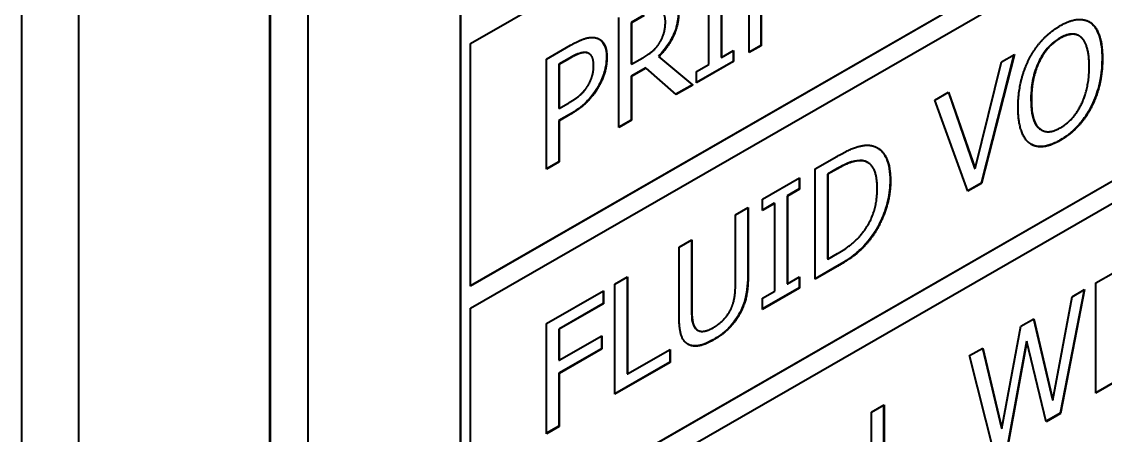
# Model space of a CAD drawing. Header units: millimetres. Extents: x 0 to 5945, y 0 to 4205.
# Drawn here: x 5569.23 to 5579.26, y 3287.47 to 3291.31 of the extents above; entities that cross this region are included whole.
import ezdxf

# ---------------------------------------------------------------- set-up
doc = ezdxf.new("R2010")
doc.units = ezdxf.units.MM
doc.header["$LTSCALE"] = 5
doc.layers.add('가시적인 것(ISO)', color=3, linetype='Continuous', lineweight=40)
doc.layers.add('가시적인 좁은 것(ISO)', color=3, linetype='Continuous', lineweight=35)

msp = doc.modelspace()

# ---------------------------------------------------------------- linework, layer by layer
at = {"layer": '가시적인 것(ISO)'}
for p, q in [((5569.2254, 3266.5357), (5569.2254, 3315.5885)), ((5569.7557, 3266.2303), (5569.7557, 3315.2831)), ((5571.5235, 3271.336), (5571.5235, 3312.2133)), ((5571.527, 3312.2113), (5571.527, 3271.334)), ((5571.8806, 3271.912), (5571.8806, 3312.0404)), ((5573.2913, 3281.347), (5573.2913, 3300.9681)), ((5573.2948, 3281.345), (5573.2948, 3300.9661)), ((5573.3832, 3291.1042), (5589.1163, 3300.1643)), ((5573.3832, 3288.8601), (5589.1128, 3297.9181)), ((5589.1163, 3297.9161), (5573.3832, 3288.856)), ((5573.3832, 3288.6516), (5589.1163, 3297.7117)), ((5573.3832, 3286.4074), (5589.1128, 3295.4655)), ((5589.1163, 3295.4634), (5573.3832, 3286.4033)), ((5573.3832, 3286.199), (5589.1163, 3295.2591)), ((5575.966, 3291.0208), (5575.966, 3292.0427)), ((5576.072, 3291.9662), (5576.072, 3291.0859)), ((5576.0756, 3291.9642), (5576.0756, 3291.0839)), ((5575.5907, 3290.909), (5575.5907, 3291.7222)), ((5575.7046, 3291.7919), (5575.7046, 3290.9787)), ((5575.7081, 3291.7899), (5575.7081, 3290.9766)), ((5574.7583, 3290.3253), (5574.7583, 3291.3473)), ((5574.989, 3291.3666), (5574.8723, 3291.2994)), ((5574.9926, 3291.3645), (5574.8758, 3291.2973)), ((5574.8723, 3291.2994), (5574.8758, 3291.2973)), ((5574.8723, 3291.2994), (5574.8723, 3290.9151)), ((5574.8758, 3291.2973), (5574.8758, 3290.9131)), ((5579.1284, 3291.2985), (5579.1319, 3291.2964)), ((5573.3832, 3288.856), (5573.3832, 3291.1042)), ((5579.0178, 3291.1782), (5579.0213, 3291.1762)), ((5574.0879, 3290.9612), (5574.31, 3291.0891)), ((5574.4785, 3291.0133), (5574.482, 3291.0112)), ((5575.7081, 3290.9766), (5575.8206, 3291.0414)), ((5575.817, 3291.0393), (5575.817, 3290.9391)), ((5575.8206, 3291.0414), (5575.8206, 3290.937)), ((5576.072, 3291.0859), (5575.966, 3291.0248)), ((5576.0756, 3291.0839), (5575.966, 3291.0208)), ((5576.072, 3291.0859), (5576.0756, 3291.0839)), ((5578.4173, 3291.0017), (5578.1141, 3289.8092)), ((5578.4221, 3291.0044), (5578.1177, 3289.8072)), ((5578.3025, 3290.9356), (5578.4221, 3291.0044)), ((5574.0879, 3289.9393), (5574.0879, 3290.9612)), ((5574.2993, 3290.9694), (5574.2018, 3290.9133)), ((5574.2018, 3290.9133), (5574.2054, 3290.9112)), ((5574.2018, 3290.9133), (5574.2018, 3290.5058)), ((5574.3028, 3290.9673), (5574.2054, 3290.9112)), ((5574.2054, 3290.9112), (5574.2054, 3290.5038)), ((5574.8723, 3290.9151), (5574.8758, 3290.9131)), ((5574.8758, 3290.9131), (5574.979, 3290.9725)), ((5575.1244, 3290.9849), (5575.1279, 3290.9829)), ((5575.1244, 3290.9849), (5575.4388, 3290.7213)), ((5575.1279, 3290.9829), (5575.4424, 3290.7192)), ((5575.817, 3290.9391), (5575.4782, 3290.7439)), ((5575.8206, 3290.937), (5575.4782, 3290.7399)), ((5575.4782, 3290.8442), (5575.5907, 3290.909)), ((5575.7046, 3290.9787), (5575.7081, 3290.9766)), ((5575.817, 3290.9391), (5575.8206, 3290.937)), ((5578.0575, 3289.9456), (5578.3025, 3290.9356)), ((5575.0069, 3290.8792), (5574.8723, 3290.8016)), ((5574.8723, 3290.8016), (5574.8758, 3290.7996)), ((5574.8723, 3290.8016), (5574.8723, 3290.395)), ((5575.0105, 3290.8771), (5574.8758, 3290.7996)), ((5575.0069, 3290.8792), (5575.0105, 3290.8771)), ((5575.2898, 3290.6314), (5575.0105, 3290.8771)), ((5575.4782, 3290.7399), (5575.4782, 3290.8442)), ((5574.8758, 3290.7996), (5574.8758, 3290.393)), ((5575.4388, 3290.7213), (5575.287, 3290.6339)), ((5575.4424, 3290.7192), (5575.2898, 3290.6314)), ((5575.4388, 3290.7213), (5575.4424, 3290.7192)), ((5577.6865, 3290.5808), (5577.8125, 3290.6534)), ((5577.8102, 3290.6521), (5578.054, 3289.9477)), ((5577.8125, 3290.6534), (5578.0575, 3289.9456)), ((5574.2018, 3290.5058), (5574.2054, 3290.5038)), ((5574.2054, 3290.5038), (5574.2856, 3290.55)), ((5577.9909, 3289.7342), (5577.6865, 3290.5808)), ((5574.3014, 3290.4472), (5574.2018, 3290.3899)), ((5574.3049, 3290.4452), (5574.2054, 3290.3879)), ((5574.2018, 3290.3899), (5574.2054, 3290.3879)), ((5574.2018, 3290.3899), (5574.2018, 3290.0089)), ((5574.2054, 3290.3879), (5574.2054, 3290.0069)), ((5574.8723, 3290.395), (5574.7583, 3290.3294)), ((5574.8758, 3290.393), (5574.7583, 3290.3253)), ((5574.8723, 3290.395), (5574.8758, 3290.393)), ((5578.6697, 3290.3045), (5578.6732, 3290.3025)), ((5574.2018, 3290.0089), (5574.0879, 3289.9433)), ((5574.2054, 3290.0069), (5574.0879, 3289.9393)), ((5574.2018, 3290.0089), (5574.2054, 3290.0069)), ((5576.577, 3289.9419), (5576.7782, 3290.0578)), ((5577.0619, 3290.0029), (5577.0654, 3290.0009)), ((5576.577, 3288.92), (5576.577, 3289.9419)), ((5576.7804, 3289.9455), (5576.6909, 3289.894)), ((5576.784, 3289.9435), (5576.6944, 3289.8919)), ((5578.054, 3289.9477), (5578.0575, 3289.9456)), ((5576.0892, 3289.661), (5576.4316, 3289.8582)), ((5576.428, 3289.8561), (5576.428, 3289.7559)), ((5576.4316, 3289.8582), (5576.4316, 3289.7538)), ((5576.6909, 3289.894), (5576.6944, 3289.8919)), ((5576.6909, 3289.894), (5576.6909, 3289.1072)), ((5576.6944, 3289.8919), (5576.6944, 3289.1052)), ((5578.1141, 3289.8092), (5577.9897, 3289.7376)), ((5578.1177, 3289.8072), (5577.9909, 3289.7342)), ((5578.1141, 3289.8092), (5578.1177, 3289.8072)), ((5576.428, 3289.7559), (5576.3156, 3289.6911)), ((5576.4316, 3289.7538), (5576.3191, 3289.6891)), ((5576.428, 3289.7559), (5576.4316, 3289.7538)), ((5576.0892, 3289.5567), (5576.0892, 3289.661)), ((5576.1981, 3289.6235), (5576.0892, 3289.5607)), ((5576.2016, 3289.6214), (5576.0892, 3289.5567)), ((5576.1981, 3289.6235), (5576.2016, 3289.6214)), ((5576.2016, 3288.8082), (5576.2016, 3289.6214)), ((5576.3156, 3289.6911), (5576.3156, 3288.8779)), ((5576.3156, 3289.6911), (5576.3191, 3289.6891)), ((5576.3191, 3289.6891), (5576.3191, 3288.8758)), ((5575.8378, 3289.5162), (5575.9552, 3289.5839)), ((5575.8378, 3288.8752), (5575.8378, 3289.5162)), ((5575.9517, 3289.5818), (5575.9517, 3288.9482)), ((5575.9552, 3289.5839), (5575.9552, 3288.9462)), ((5577.0899, 3289.3014), (5577.0934, 3289.2993)), ((5575.3156, 3289.2155), (5575.4331, 3289.2832)), ((5575.3156, 3288.5779), (5575.3156, 3289.2155)), ((5575.4295, 3289.2811), (5575.4295, 3288.6475)), ((5575.4331, 3289.2832), (5575.4331, 3288.6455)), ((5579.177, 3288.8844), (5579.73, 3289.2028)), ((5576.6909, 3289.1072), (5576.6944, 3289.1052)), ((5576.6944, 3289.1052), (5576.784, 3289.1568)), ((5576.7769, 3289.0391), (5576.577, 3288.924)), ((5576.7804, 3289.0371), (5576.577, 3288.92)), ((5574.7218, 3288.8736), (5574.8393, 3288.9412)), ((5574.8357, 3288.9392), (5574.8357, 3288.0422)), ((5574.8393, 3288.9412), (5574.8393, 3288.0402)), ((5576.3191, 3288.8758), (5576.4316, 3288.9406)), ((5576.428, 3288.9385), (5576.428, 3288.8383)), ((5576.4316, 3288.9406), (5576.4316, 3288.8362)), ((5574.0879, 3288.5085), (5574.6165, 3288.813)), ((5574.613, 3288.8109), (5574.613, 3288.6941)), ((5574.6165, 3288.813), (5574.6165, 3288.692)), ((5574.7218, 3287.8517), (5574.7218, 3288.8736)), ((5576.428, 3288.8383), (5576.0892, 3288.6431)), ((5576.4316, 3288.8362), (5576.0892, 3288.6391)), ((5576.0892, 3288.7434), (5576.2016, 3288.8082)), ((5576.3156, 3288.8779), (5576.3191, 3288.8758)), ((5576.428, 3288.8383), (5576.4316, 3288.8362)), ((5579.0673, 3288.8212), (5578.8462, 3287.676)), ((5579.0718, 3288.8237), (5578.8497, 3287.6739)), ((5578.9564, 3288.7573), (5579.0718, 3288.8237)), ((5579.177, 3287.8624), (5579.177, 3288.8844)), ((5574.613, 3288.6941), (5574.2018, 3288.4573)), ((5574.6165, 3288.692), (5574.2054, 3288.4553)), ((5574.613, 3288.6941), (5574.6165, 3288.692)), ((5576.0892, 3288.6391), (5576.0892, 3288.7434)), ((5578.7795, 3287.7983), (5578.9564, 3288.7573)), ((5573.3832, 3286.4033), (5573.3832, 3288.6516)), ((5574.0879, 3287.4866), (5574.0879, 3288.5085)), ((5578.4823, 3288.4843), (5578.6019, 3288.5531)), ((5578.5992, 3288.5516), (5578.776, 3287.8003)), ((5578.6019, 3288.5531), (5578.7795, 3287.7983)), ((5574.2018, 3288.4573), (5574.2054, 3288.4553)), ((5574.2018, 3288.4573), (5574.2018, 3288.1691)), ((5574.2054, 3288.4553), (5574.2054, 3288.1671)), ((5574.2054, 3288.1671), (5574.5993, 3288.394)), ((5574.5958, 3288.3919), (5574.5958, 3288.2751)), ((5574.5993, 3288.394), (5574.5993, 3288.273)), ((5575.4864, 3288.4473), (5575.4899, 3288.4453)), ((5578.3061, 3287.5356), (5578.4823, 3288.4843)), ((5575.398, 3288.3164), (5575.4001, 3288.3151)), ((5578.5346, 3288.3445), (5578.3598, 3287.3959)), ((5578.5381, 3288.3425), (5578.3634, 3287.3938)), ((5578.5346, 3288.3445), (5578.5381, 3288.3425)), ((5578.7179, 3287.598), (5578.5381, 3288.3425)), ((5574.5958, 3288.2751), (5574.2018, 3288.0482)), ((5574.5993, 3288.273), (5574.2054, 3288.0462)), ((5574.5958, 3288.2751), (5574.5993, 3288.273)), ((5574.8393, 3288.0402), (5575.2339, 3288.2675)), ((5575.2304, 3288.2654), (5575.2304, 3288.1486)), ((5575.2339, 3288.2675), (5575.2339, 3288.1466)), ((5578.0074, 3288.2108), (5578.1284, 3288.2805)), ((5578.233, 3287.3188), (5578.0074, 3288.2108)), ((5578.1257, 3288.2789), (5578.3025, 3287.5376)), ((5578.1284, 3288.2805), (5578.3061, 3287.5356)), ((5574.2018, 3288.1691), (5574.2054, 3288.1671)), ((5575.2304, 3288.1486), (5574.7218, 3287.8557)), ((5575.2339, 3288.1466), (5574.7218, 3287.8517)), ((5575.2304, 3288.1486), (5575.2339, 3288.1466)), ((5579.7265, 3288.1829), (5579.177, 3287.8665)), ((5579.73, 3288.1808), (5579.177, 3287.8624)), ((5574.2018, 3288.0482), (5574.2054, 3288.0462)), ((5574.2018, 3288.0482), (5574.2018, 3287.5563)), ((5574.2054, 3288.0462), (5574.2054, 3287.5543)), ((5574.8357, 3288.0422), (5574.8393, 3288.0402)), ((5578.776, 3287.8003), (5578.7795, 3287.7983)), ((5577.097, 3287.6865), (5577.2144, 3287.7542)), ((5577.2109, 3287.7521), (5577.2109, 3286.8552)), ((5577.2144, 3287.7542), (5577.2144, 3286.8531)), ((5577.097, 3286.6646), (5577.097, 3287.6865)), ((5578.8462, 3287.676), (5578.717, 3287.6016)), ((5578.8497, 3287.6739), (5578.7179, 3287.598)), ((5578.8462, 3287.676), (5578.8497, 3287.6739)), ((5574.2018, 3287.5563), (5574.0879, 3287.4907)), ((5574.2054, 3287.5543), (5574.0879, 3287.4866)), ((5574.2018, 3287.5563), (5574.2054, 3287.5543)), ((5578.3025, 3287.5376), (5578.3061, 3287.5356))]:
    msp.add_line(p, q, dxfattribs=at)
for points, degree in [([(5575.1888, 3291.307), (5575.1888, 3291.3517), (5575.1616, 3291.4048), (5575.133, 3291.4106)], 2), ([(5575.3113, 3291.3883), (5575.3113, 3291.2765), (5575.2125, 3291.068), (5575.1279, 3290.9829)], 2), ([(5575.1387, 3291.1174), (5575.1645, 3291.1604), (5575.1888, 3291.254), (5575.1888, 3291.307)], 2), ([(5578.8468, 3291.2706), (5578.9371, 3291.3225), (5579.0818, 3291.333), (5579.1319, 3291.2964)], 2), ([(5579.1156, 3291.3069), (5579.12, 3291.3043), (5579.1242, 3291.3015), (5579.1284, 3291.2985)], 3), ([(5578.5625, 3290.9685), (5578.6141, 3291.0661), (5578.758, 3291.2194), (5578.8468, 3291.2706)], 2), ([(5579.1319, 3291.2964), (5579.1821, 3291.2574), (5579.2379, 3291.0908), (5579.2379, 3290.9633)], 2), ([(5574.31, 3291.0891), (5574.3887, 3291.1344), (5574.4991, 3291.1681), (5574.5413, 3291.1585)], 2), ([(5574.5413, 3291.1585), (5574.5907, 3291.1481), (5574.6466, 3291.0601), (5574.6466, 3290.9749)], 2), ([(5574.979, 3290.9725), (5575.0298, 3291.0017), (5575.1107, 3291.0691), (5575.1387, 3291.1174)], 2), ([(5578.8476, 3291.1534), (5578.7838, 3291.1167), (5578.6878, 3291.0101), (5578.6513, 3290.9344)], 2), ([(5579.0431, 3291.16), (5579.008, 3291.1928), (5578.9092, 3291.1889), (5578.8476, 3291.1534)], 2), ([(5579.1154, 3290.8927), (5579.1154, 3290.9938), (5579.0775, 3291.1284), (5579.0431, 3291.16)], 2), ([(5574.4604, 3291.0192), (5574.4324, 3291.0246), (5574.3579, 3290.9991), (5574.3028, 3290.9673)], 2), ([(5574.4785, 3291.0133), (5574.4719, 3291.0171), (5574.4647, 3291.0197), (5574.4568, 3291.0212)], 3), ([(5574.5241, 3290.9002), (5574.5241, 3290.9532), (5574.4926, 3291.0129), (5574.4604, 3291.0192)], 2), ([(5574.6466, 3290.9749), (5574.6466, 3290.9086), (5574.6058, 3290.7658), (5574.5692, 3290.7034)], 2), ([(5578.4565, 3290.5133), (5578.4565, 3290.6416), (5578.5116, 3290.8688), (5578.5625, 3290.9685)], 2), ([(5578.6513, 3290.9344), (5578.6162, 3290.862), (5578.579, 3290.6832), (5578.579, 3290.5838)], 2), ([(5579.2379, 3290.9633), (5579.2379, 3290.8391), (5579.1835, 3290.6065), (5579.1319, 3290.5089)], 2), ([(5574.474, 3290.7198), (5574.5005, 3290.7657), (5574.5241, 3290.8513), (5574.5241, 3290.9002)], 2), ([(5578.8476, 3290.3236), (5578.97, 3290.3941), (5579.1154, 3290.6915), (5579.1154, 3290.8927)], 2), ([(5574.2856, 3290.55), (5574.3572, 3290.5912), (5574.4453, 3290.6685), (5574.474, 3290.7198)], 2), ([(5574.5692, 3290.7034), (5574.5234, 3290.6248), (5574.3995, 3290.4996), (5574.3049, 3290.4452)], 2), ([(5578.5618, 3290.1805), (5578.5109, 3290.2192), (5578.4565, 3290.3874), (5578.4565, 3290.5133)], 2), ([(5578.579, 3290.5838), (5578.579, 3290.3826), (5578.7251, 3290.253), (5578.8476, 3290.3236)], 2), ([(5579.1319, 3290.5089), (5579.0775, 3290.4063), (5578.9335, 3290.2555), (5578.8468, 3290.2056)], 2), ([(5578.8468, 3290.2056), (5578.7573, 3290.154), (5578.6141, 3290.1419), (5578.5618, 3290.1805)], 2), ([(5576.7782, 3290.0578), (5576.9029, 3290.1296), (5577.0447, 3290.1682), (5577.0948, 3290.159)], 2), ([(5577.0948, 3290.159), (5577.1801, 3290.1426), (5577.2739, 3289.9805), (5577.2739, 3289.8314)], 2), ([(5577.0175, 3290.0167), (5576.9702, 3290.0218), (5576.8635, 3289.9893), (5576.784, 3289.9435)], 2), ([(5577.0619, 3290.0029), (5577.0475, 3290.0112), (5577.0315, 3290.0164), (5577.0139, 3290.0187)], 3), ([(5577.1514, 3289.7626), (5577.1514, 3289.8802), (5577.0841, 3290.0078), (5577.0175, 3290.0167)], 2), ([(5577.2739, 3289.8314), (5577.2739, 3289.6915), (5577.1758, 3289.4097), (5577.0934, 3289.2993)], 2), ([(5577.0282, 3289.3653), (5577.0898, 3289.4488), (5577.1514, 3289.6433), (5577.1514, 3289.7626)], 2), ([(5577.0934, 3289.2993), (5577.0261, 3289.2117), (5576.8878, 3289.099), (5576.7804, 3289.0371)], 2), ([(5576.784, 3289.1568), (5576.862, 3289.2017), (5576.9802, 3289.2988), (5577.0282, 3289.3653)], 2), ([(5575.9552, 3288.9462), (5575.9552, 3288.8394), (5575.918, 3288.6655), (5575.8707, 3288.5861)], 2), ([(5575.7998, 3288.6505), (5575.822, 3288.7022), (5575.8378, 3288.8065), (5575.8378, 3288.8752)], 2), ([(5575.4331, 3288.6455), (5575.4331, 3288.5743), (5575.4488, 3288.4873), (5575.471, 3288.4612)], 2), ([(5575.6351, 3288.472), (5575.6902, 3288.5037), (5575.7762, 3288.5955), (5575.7998, 3288.6505)], 2), ([(5575.4001, 3288.3151), (5575.3536, 3288.3413), (5575.3156, 3288.4685), (5575.3156, 3288.5779)], 2), ([(5575.8707, 3288.5861), (5575.8285, 3288.5138), (5575.7167, 3288.4031), (5575.6351, 3288.356)], 2), ([(5575.4675, 3288.4632), (5575.473, 3288.4567), (5575.4793, 3288.4514), (5575.4864, 3288.4473)], 3), ([(5575.471, 3288.4612), (5575.4947, 3288.4334), (5575.5763, 3288.4381), (5575.6351, 3288.472)], 2), ([(5575.6351, 3288.356), (5575.557, 3288.3111), (5575.441, 3288.2915), (5575.4001, 3288.3151)], 2)]:
    msp.add_open_spline(points, degree=degree, dxfattribs=at)
for points, knots in [([(5575.3078, 3291.3903), (5575.3078, 3291.3658), (5575.306, 3291.3402), (5575.298, 3291.2894), (5575.2922, 3291.2645), (5575.2685, 3291.1907), (5575.2469, 3291.1487), (5575.1968, 3291.066), (5575.1622, 3291.023), (5575.1244, 3290.9849)], [-0.083837667, -0.083837667, -0.083837667, -0.083837667, -0.070412718, -0.070412718, -0.057994479, -0.057994479, -0.03422864, -0.03422864, 0, 0, 0, 0]), ([(5579.1284, 3291.2985), (5579.1669, 3291.2685), (5579.191, 3291.2223), (5579.2269, 3291.1152), (5579.2344, 3291.0417), (5579.2344, 3290.9653)], [-0.098543394, -0.098543394, -0.098543394, -0.098543394, -0.056034877, -0.056034877, 0, 0, 0, 0]), ([(5574.575, 3291.1462), (5574.58, 3291.1432), (5574.5847, 3291.1398), (5574.6011, 3291.1261), (5574.6148, 3291.111), (5574.6382, 3291.0566), (5574.6431, 3291.0179), (5574.6431, 3290.9769)], [-0.062594595, -0.062594595, -0.062594595, -0.062594595, -0.053595446, -0.053595446, -0.030100764, -0.030100764, 0, 0, 0, 0]), ([(5578.844, 3291.1554), (5578.8208, 3291.142), (5578.7974, 3291.126), (5578.7484, 3291.0843), (5578.7293, 3291.0628), (5578.6893, 3291.0131), (5578.6668, 3290.9757), (5578.6478, 3290.9364)], [-0.050133543, -0.050133543, -0.050133543, -0.050133543, -0.039150954, -0.039150954, -0.026352674, -0.026352674, 0, 0, 0, 0]), ([(5579.0178, 3291.1782), (5579.0113, 3291.182), (5579.0044, 3291.1851), (5578.9815, 3291.1925), (5578.9646, 3291.194), (5578.9137, 3291.1891), (5578.8792, 3291.1757), (5578.844, 3291.1554)], [-0.054523094, -0.054523094, -0.054523094, -0.054523094, -0.04668159, -0.04668159, -0.029847599, -0.029847599, 0, 0, 0, 0]), ([(5574.4568, 3291.0212), (5574.4371, 3291.025), (5574.4149, 3291.0219), (5574.3755, 3291.0084), (5574.3477, 3290.9973), (5574.2993, 3290.9694)], [-0.10036624, -0.10036624, -0.10036624, -0.10036624, -0.04113079, -0.04113079, 0, 0, 0, 0]), ([(5574.6431, 3290.9769), (5574.6431, 3290.9527), (5574.641, 3290.9275), (5574.6312, 3290.8681), (5574.6233, 3290.8406), (5574.605, 3290.7827), (5574.5879, 3290.7434), (5574.5657, 3290.7054)], [-0.047313145, -0.047313145, -0.047313145, -0.047313145, -0.038101867, -0.038101867, -0.026387587, -0.026387587, 0, 0, 0, 0]), ([(5578.6478, 3290.9364), (5578.622, 3290.8832), (5578.6051, 3290.8278), (5578.5853, 3290.7328), (5578.5754, 3290.6697), (5578.5754, 3290.5858)], [-0.13979112, -0.13979112, -0.13979112, -0.13979112, -0.06152458, -0.06152458, 0, 0, 0, 0]), ([(5579.2344, 3290.9653), (5579.2344, 3290.8406), (5579.2141, 3290.7464), (5579.1805, 3290.626), (5579.1583, 3290.5676), (5579.1284, 3290.5109)], [-0.079472979, -0.079472979, -0.079472979, -0.079472979, -0.038504107, -0.038504107, 0, 0, 0, 0]), ([(5574.5657, 3290.7054), (5574.5505, 3290.6793), (5574.5339, 3290.6545), (5574.4912, 3290.5986), (5574.4697, 3290.5762), (5574.4118, 3290.5176), (5574.3567, 3290.4791), (5574.3014, 3290.4472)], [-0.067727517, -0.067727517, -0.067727517, -0.067727517, -0.05894094, -0.05894094, -0.046924875, -0.046924875, 0, 0, 0, 0]), ([(5578.5754, 3290.5858), (5578.5754, 3290.5422), (5578.578, 3290.4991), (5578.5904, 3290.4264), (5578.5992, 3290.395), (5578.631, 3290.3312), (5578.653, 3290.314), (5578.6697, 3290.3045)], [-0.104285663, -0.104285663, -0.104285663, -0.104285663, -0.088166513, -0.088166513, -0.074382871, -0.074382871, -0.05498021, -0.05498021, -0.05498021, -0.05498021]), ([(5579.1284, 3290.5109), (5579.1107, 3290.4776), (5579.0912, 3290.4456), (5579.0415, 3290.3757), (5579.0168, 3290.3484), (5578.9514, 3290.28), (5578.8979, 3290.239), (5578.8433, 3290.2076)], [-0.07035374, -0.07035374, -0.07035374, -0.07035374, -0.059883707, -0.059883707, -0.046328606, -0.046328606, 0, 0, 0, 0]), ([(5578.8433, 3290.2076), (5578.8116, 3290.1894), (5578.78, 3290.1744), (5578.72, 3290.1547), (5578.6923, 3290.1495), (5578.6324, 3290.1488), (5578.6026, 3290.1561), (5578.5764, 3290.1708)], [-0.090934464, -0.090934464, -0.090934464, -0.090934464, -0.064114016, -0.064114016, -0.039087306, -0.039087306, -0.007530446, -0.007530446, -0.007530446, -0.007530446]), ([(5577.1519, 3290.1384), (5577.1605, 3290.1333), (5577.1688, 3290.1275), (5577.1983, 3290.1025), (5577.2198, 3290.0758), (5577.2611, 3289.9814), (5577.2704, 3289.9098), (5577.2704, 3289.8335)], [-0.10690025, -0.10690025, -0.10690025, -0.10690025, -0.09344191, -0.09344191, -0.05602447, -0.05602447, 0, 0, 0, 0]), ([(5577.0139, 3290.0187), (5576.9824, 3290.0221), (5576.9489, 3290.0184), (5576.8915, 3290.0009), (5576.851, 3289.9862), (5576.7804, 3289.9455)], [-0.15764581, -0.15764581, -0.15764581, -0.15764581, -0.05990397, -0.05990397, 0, 0, 0, 0]), ([(5577.2704, 3289.8335), (5577.2704, 3289.7761), (5577.2642, 3289.7157), (5577.2332, 3289.5784), (5577.2093, 3289.5168), (5577.1628, 3289.4123), (5577.1297, 3289.3547), (5577.0899, 3289.3014)], [-0.094080211, -0.094080211, -0.094080211, -0.094080211, -0.069400343, -0.069400343, -0.040490226, -0.040490226, 0, 0, 0, 0]), ([(5577.0899, 3289.3014), (5577.0276, 3289.2204), (5576.9783, 3289.1776), (5576.8983, 3289.1125), (5576.8327, 3289.0713), (5576.7769, 3289.0391)], [-0.068800727, -0.068800727, -0.068800727, -0.068800727, -0.04741805, -0.04741805, 0, 0, 0, 0]), ([(5575.9517, 3288.9482), (5575.9517, 3288.9074), (5575.9497, 3288.8642), (5575.9369, 3288.7624), (5575.9261, 3288.7248), (5575.9082, 3288.6671), (5575.8903, 3288.627), (5575.8672, 3288.5882)], [-0.046030976, -0.046030976, -0.046030976, -0.046030976, -0.037954063, -0.037954063, -0.027123839, -0.027123839, 0, 0, 0, 0]), ([(5575.4295, 3288.6475), (5575.4295, 3288.5804), (5575.4347, 3288.5467), (5575.4433, 3288.5027), (5575.4529, 3288.4803), (5575.4675, 3288.4632)], [-0.036600591, -0.036600591, -0.036600591, -0.036600591, -0.022455248, -0.022455248, 0, 0, 0, 0]), ([(5575.8672, 3288.5882), (5575.8533, 3288.5643), (5575.8381, 3288.5416), (5575.8009, 3288.4932), (5575.7823, 3288.4736), (5575.7262, 3288.4179), (5575.677, 3288.3842), (5575.6315, 3288.3581)], [-0.060023639, -0.060023639, -0.060023639, -0.060023639, -0.050480489, -0.050480489, -0.038557976, -0.038557976, 0, 0, 0, 0]), ([(5575.6315, 3288.3581), (5575.6037, 3288.342), (5575.5755, 3288.328), (5575.524, 3288.3089), (5575.5005, 3288.303), (5575.4479, 3288.2986), (5575.421, 3288.3034), (5575.3977, 3288.3165)], [-0.072658513, -0.072658513, -0.072658513, -0.072658513, -0.049002493, -0.049002493, -0.028185567, -0.028185567, -0.000459484, -0.000459484, -0.000459484, -0.000459484])]:
    msp.add_open_spline(points, degree=3, knots=knots, dxfattribs=at)
at = {"layer": '가시적인 좁은 것(ISO)'}
for p, q in [((5578.844, 3291.1554), (5578.8476, 3291.1534)), ((5574.4568, 3291.0212), (5574.4604, 3291.0192)), ((5574.2993, 3290.9694), (5574.3028, 3290.9673)), ((5574.6431, 3290.9769), (5574.6466, 3290.9749)), ((5578.6478, 3290.9364), (5578.6513, 3290.9344)), ((5579.2344, 3290.9653), (5579.2379, 3290.9633)), ((5574.5657, 3290.7054), (5574.5692, 3290.7034)), ((5578.5754, 3290.5858), (5578.579, 3290.5838)), ((5579.1284, 3290.5109), (5579.1319, 3290.5089)), ((5574.3014, 3290.4472), (5574.3049, 3290.4452)), ((5578.8433, 3290.2076), (5578.8468, 3290.2056)), ((5577.0139, 3290.0187), (5577.0175, 3290.0167)), ((5576.7804, 3289.9455), (5576.784, 3289.9435)), ((5577.2704, 3289.8335), (5577.2739, 3289.8314)), ((5576.7769, 3289.0391), (5576.7804, 3289.0371)), ((5575.9517, 3288.9482), (5575.9552, 3288.9462)), ((5575.4295, 3288.6475), (5575.4331, 3288.6455)), ((5575.8672, 3288.5882), (5575.8707, 3288.5861)), ((5575.4675, 3288.4632), (5575.471, 3288.4612)), ((5575.6315, 3288.3581), (5575.6351, 3288.356))]:
    msp.add_line(p, q, dxfattribs=at)

doc.saveas('drawing.dxf')
